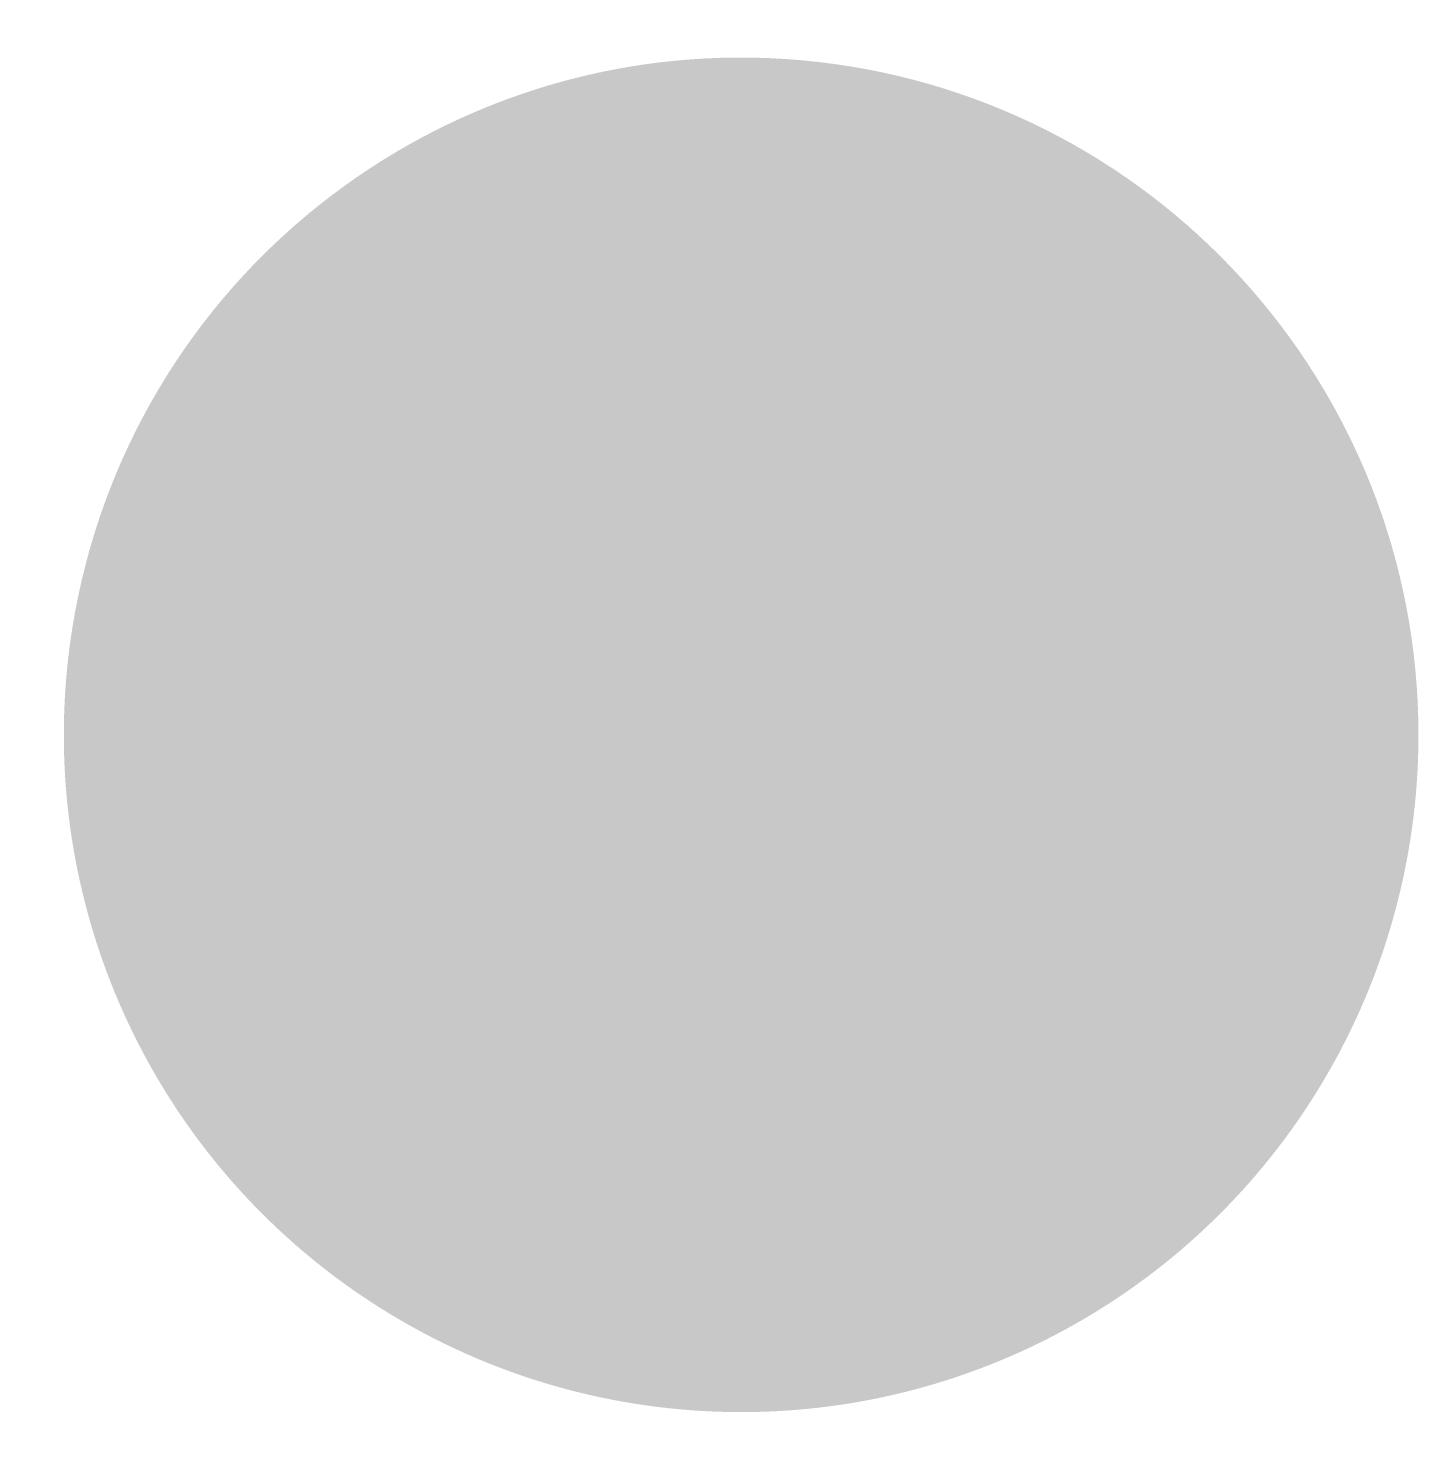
# Model space of a CAD drawing. Header units: feet. Extents: x -0.96 to 0.93, y -0.97 to 0.97.
import ezdxf

# ---------------------------------------------------------------- set-up
doc = ezdxf.new("R2010")
doc.units = ezdxf.units.FT
doc.header["$MEASUREMENT"] = 0
doc.layers.add('SYM', color=7, linetype='Continuous')

# ---------------------------------------------------------------- blocks, each defined once
blk = doc.blocks.new('FIP')
at = {"layer": 'SYM'}
blk.add_hatch(color=256, dxfattribs=at).paths.add_polyline_path([(-0.022372, 0.004388, 1.095451), (0.023154, 0.000231, 0.912866)])

msp = doc.modelspace()

# ---------------------------------------------------------------- block references
at = {"layer": 'SYM', "xscale": 40.00000000000002, "yscale": 40.00000000000002, "zscale": 40.00000000000002, "rotation": 0.0008872591371643183}
msp.add_blockref('FIP', (0, 0, 0.3093), dxfattribs=at)

doc.saveas('drawing.dxf')
